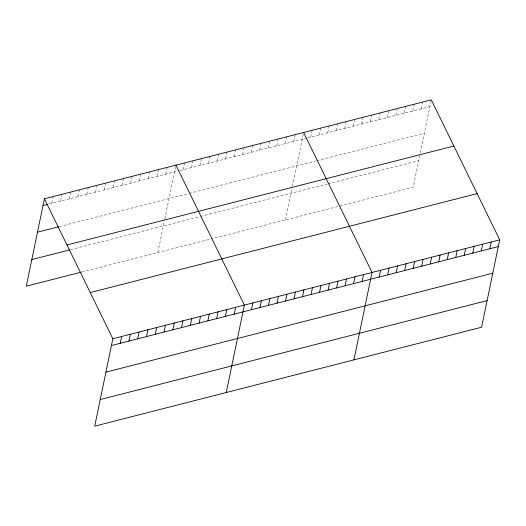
<?xml version="1.0" encoding="UTF-8"?>
<svg xmlns="http://www.w3.org/2000/svg" width="526" height="526" viewBox="0 0 526 526"><rect width="100%" height="100%" fill="white"/><g stroke="black" fill="none" stroke-linecap="round" stroke-linejoin="round"><path stroke-width="0.39" stroke-dasharray="2.63 1.97" d="M51.765 203.325L53.172 196.54M60.536 201.083L61.943 194.298M69.307 198.841L70.708 192.056M78.072 196.599L79.479 189.807M86.843 194.357L88.25 187.565M95.614 192.115L97.021 185.323M104.378 189.873L105.785 183.081M113.149 187.631L114.556 180.839M121.92 185.389L123.327 178.597M130.685 183.147L132.092 176.355M139.456 180.898L140.863 174.113M148.227 178.656L149.634 171.87M156.991 176.414L158.398 169.628M165.762 174.172L167.169 167.386M157.833 252.559L164.48 220.466M164.802 218.901L175.94 165.138M183.041 169.753L184.448 162.961M191.556 167.577L192.963 160.785M200.064 165.401L201.471 158.609M208.579 163.224L209.986 156.432M217.087 161.048L218.494 154.256M225.601 158.872L227.002 152.08M234.109 156.695L235.516 149.903M242.624 154.519L244.025 147.727M251.132 152.343L252.539 145.551M259.64 150.16L261.047 143.374M268.155 147.984L269.562 141.198M276.663 145.807L278.07 139.022M285.177 143.631L286.585 136.845M293.686 141.455L295.093 134.669M285.5 219.907L292.147 187.815M292.469 186.25L303.449 133.242M310.708 137.102L312.115 130.31M319.223 134.926L320.63 128.134M327.731 132.749L329.138 125.957M336.245 130.573L337.646 123.781M344.754 128.397L346.161 121.605M353.268 126.22L354.669 119.428M361.776 124.044L363.183 117.252M370.284 121.868L371.691 115.076M378.799 119.691L380.206 112.899M387.307 117.515L388.714 110.723M395.822 115.332L397.229 108.547M404.33 113.156L405.737 106.37M412.844 110.979L414.251 104.194M421.352 108.803L422.759 102.018M419.814 155.17L413.166 187.256L211.222 238.903M420.3 152.816L431.116 100.591M48.846 204.075L179.175 170.746M179.951 170.542L306.842 138.095M307.618 137.891L429.867 106.627M59.412 226.575L188.367 193.588M189.136 193.39L316.034 160.943M316.803 160.739L424.357 133.236M70.543 249.686L199.709 216.653M200.485 216.456L327.376 184.001M328.152 183.804L418.676 160.647M81.839 271.995L210.446 239.106"/><path stroke-width="0.79" d="M44.401 198.782L112.834 338.744L94.726 426.159L481.599 327.218L499.7 239.803L431.274 99.841L44.401 198.782L26.3 286.197L81.109 272.185M120.198 343.287L121.605 336.502M128.962 341.045L130.369 334.26M137.733 338.803L139.14 332.011M146.504 336.561L147.911 329.769M155.269 334.319L156.676 327.527M164.04 332.077L165.447 325.285M172.811 329.835L174.218 323.043M181.575 327.593L182.982 320.801M190.346 325.351L191.753 318.559M199.117 323.102L200.524 316.317M207.888 320.86L209.289 314.075M216.653 318.618L218.06 311.833M225.424 316.376L226.831 309.59M234.195 314.134L235.595 307.342M226.265 392.521L244.366 305.1L175.94 165.138M251.474 309.715L252.881 302.923M259.982 307.539L261.389 300.747M268.497 305.363L269.904 298.571M277.005 303.186L278.412 296.394M285.519 301.01L286.92 294.218M294.027 298.834L295.434 292.042M302.542 296.657L303.943 289.865M311.05 294.481L312.457 287.689M319.558 292.298L320.965 285.513M328.073 290.122L329.48 283.336M336.581 287.946L337.988 281.16M345.095 285.769L346.502 278.984M353.603 283.593L355.011 276.808M362.118 281.417L363.525 274.625M353.932 359.869L372.033 272.448L303.607 132.493M379.141 277.064L380.548 270.272M387.649 274.888L389.056 268.096M396.163 272.711L397.564 265.919M404.672 270.535L406.079 263.743M413.186 268.359L414.587 261.567M421.694 266.182L423.101 259.39M430.202 264.006L431.609 257.214M438.717 261.83L440.124 255.038M447.225 259.653L448.632 252.861M455.74 257.47L457.147 250.685M464.248 255.294L465.655 248.509M472.762 253.118L474.169 246.332M481.27 250.941L482.677 244.156M489.785 248.765L491.192 241.98M43.001 205.567L47.379 204.45M37.484 232.176L58.682 226.759M66.986 244.971L453.853 146.024M31.81 259.594L69.807 249.876M90.248 292.555L477.121 193.614M112.834 338.744L499.7 239.803M111.427 345.529L498.293 246.589M105.917 372.138L492.783 273.198M100.242 399.556L487.109 300.609"/></g></svg>
